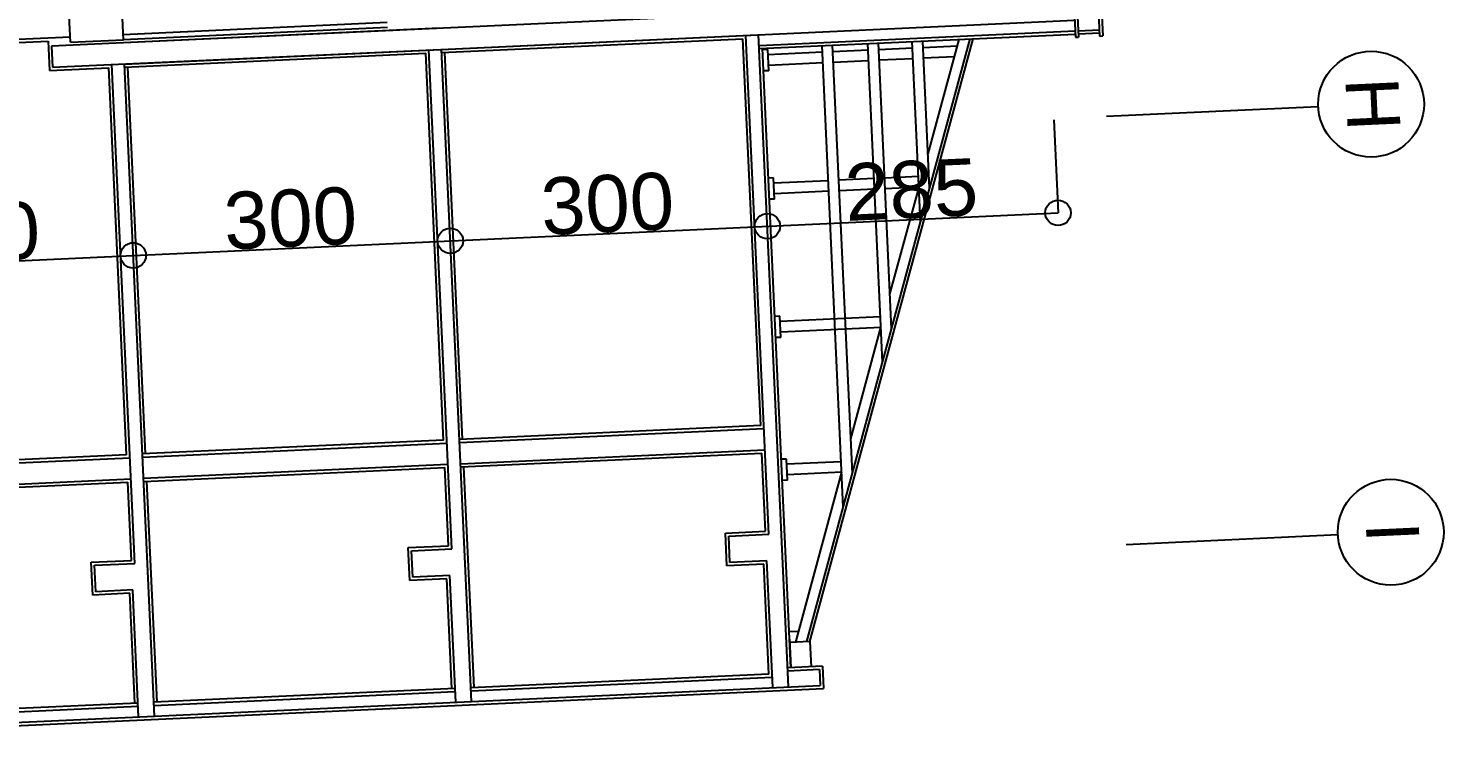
# Model space of a CAD drawing. Header units: centimetres. Extents: x 247352 to 270197, y -444050 to -441150.
# Drawn here: x 248588 to 248855.6, y -443670.5 to -443536.9 of the extents above; entities that cross this region are included whole.
import ezdxf

# ---------------------------------------------------------------- set-up
doc = ezdxf.new("R2010")
doc.units = ezdxf.units.CM
doc.layers.add('ROTAS-MIMARI-VAZIYET', color=8, linetype='Continuous')
doc.styles.add('ROTAS', font='arial.ttf')

msp = doc.modelspace()

# ---------------------------------------------------------------- linework, layer by layer
at = {"layer": 'ROTAS-MIMARI-VAZIYET', "ltscale": 0.03}
for p, q in [((248606, -443539.08), (248604.25, -443501.12)), ((248785.49, -443528.23), (248785.97, -443538.62)), ((248786.09, -443528.2), (248786.57, -443538.59)), ((248790.08, -443528.01), (248790.56, -443538.4)), ((248790.68, -443527.99), (248791.16, -443538.38)), ((248596.01, -443539.54), (248595.78, -443534.55)), ((248725.7, -443534.18), (248606.03, -443539.68)), ((248665.76, -443536.93), (248592.42, -443540.31)), ((248605.95, -443538.08), (248655.9, -443535.79)), ((248655.95, -443536.79), (248606, -443539.08)), ((248666.15, -443540.92), (248785.82, -443535.42)), ((248726.17, -443540.16), (248785.91, -443537.42)), ((248786.51, -443537.39), (248790.51, -443537.2)), ((248546.02, -443540.84), (248595.96, -443538.54)), ((248546.04, -443541.44), (248591.77, -443539.34)), ((248591.77, -443539.34), (248592.03, -443544.93)), ((248596.01, -443539.54), (248606, -443539.08)), ((248606.21, -443543.68), (248725.88, -443538.17)), ((248666.17, -443541.52), (248723.11, -443538.9)), ((248726.48, -443612.03), (248723.11, -443538.9)), ((248728.02, -443632.58), (248723.69, -443538.28)), ((248731.75, -443661.43), (248726.08, -443538.17)), ((248726.2, -443540.76), (248785.94, -443538.02)), ((248735.19, -443652.87), (248766.07, -443538.93)), ((248735.79, -443652.84), (248766.67, -443538.9)), ((248742.09, -443627.41), (248738.08, -443540.22)), ((248743.81, -443621.09), (248740.08, -443540.12)), ((248749.51, -443600.03), (248746.74, -443539.82)), ((248751.23, -443593.72), (248748.74, -443539.73)), ((248756.71, -443573.49), (248755.14, -443539.43)), ((248758.42, -443567.18), (248757.14, -443539.34)), ((248763.63, -443540.3), (248757.2, -443540.59)), ((248758.12, -443560.64), (248763.98, -443539.03)), ((248785.97, -443538.62), (248786.57, -443538.59)), ((248786.54, -443537.99), (248790.53, -443537.8)), ((248790.56, -443538.4), (248791.16, -443538.38)), ((248592.42, -443540.31), (248592.6, -443544.3)), ((248592.6, -443544.3), (248665.95, -443540.93)), ((248606.24, -443544.28), (248663.18, -443541.66)), ((248666.54, -443614.78), (248663.18, -443541.66)), ((248668.08, -443635.33), (248663.75, -443541.03)), ((248671.81, -443664.19), (248666.15, -443540.92)), ((248670.14, -443614.62), (248666.77, -443541.49)), ((248732.18, -443657.81), (248726.8, -443540.73)), ((248727.81, -443540.94), (248726.81, -443540.99)), ((248728, -443544.94), (248727.81, -443540.94)), ((248738.14, -443541.47), (248727.86, -443541.94)), ((248746.8, -443541.07), (248740.14, -443541.38)), ((248755.2, -443540.68), (248748.8, -443540.98)), ((248755.29, -443542.68), (248748.89, -443542.98)), ((248763.08, -443542.32), (248757.29, -443542.59)), ((248592.03, -443544.93), (248603.24, -443544.41)), ((248606.6, -443617.54), (248603.24, -443544.41)), ((248608.15, -443638.09), (248603.81, -443543.79)), ((248611.88, -443666.95), (248606.21, -443543.68)), ((248610.2, -443617.37), (248606.84, -443544.25)), ((248728, -443544.94), (248727, -443544.98)), ((248738.23, -443543.47), (248727.95, -443543.94)), ((248746.89, -443543.07), (248740.23, -443543.37)), ((248781.88, -443554.26), (248782.69, -443571.82)), ((248728.93, -443565.22), (248727.93, -443565.26)), ((248729.11, -443569.21), (248728.93, -443565.22)), ((248739.26, -443565.74), (248728.97, -443566.22)), ((248747.92, -443565.35), (248741.26, -443565.65)), ((248756.31, -443564.96), (248749.92, -443565.25)), ((248756.41, -443566.96), (248750.01, -443567.25)), ((248750.92, -443587.18), (248756.41, -443566.96)), ((248729.11, -443569.21), (248728.11, -443569.26)), ((248739.35, -443567.74), (248729.07, -443568.21)), ((248748.01, -443567.34), (248741.35, -443567.65)), ((248472.02, -443586.1), (248782.69, -443571.82)), ((248730.13, -443591.37), (248729.13, -443591.42)), ((248730.31, -443595.37), (248730.13, -443591.37)), ((248749.12, -443591.5), (248730.18, -443592.37)), ((248749.21, -443593.5), (248730.27, -443594.37)), ((248743.51, -443614.56), (248749.21, -443593.5)), ((248730.31, -443595.37), (248729.32, -443595.41)), ((248726.48, -443612.03), (248669.54, -443614.64)), ((248666.54, -443614.78), (248609.6, -443617.4)), ((248669.56, -443615.24), (248727.1, -443612.6)), ((248606.6, -443617.54), (248549.66, -443620.16)), ((248609.63, -443618), (248667.17, -443615.35)), ((248669.75, -443619.24), (248727.29, -443616.59)), ((248669.77, -443619.84), (248726.71, -443617.22)), ((248727.39, -443632), (248726.71, -443617.22)), ((248549.69, -443620.75), (248607.23, -443618.11)), ((248609.81, -443621.99), (248667.35, -443619.35)), ((248609.84, -443622.59), (248666.78, -443619.98)), ((248667.46, -443634.76), (248666.78, -443619.98)), ((248672.29, -443661.57), (248670.37, -443619.81)), ((248731.37, -443618.35), (248730.37, -443618.4)), ((248731.56, -443622.35), (248731.37, -443618.35)), ((248741.7, -443618.88), (248731.42, -443619.35)), ((248549.87, -443624.75), (248607.41, -443622.1)), ((248549.9, -443625.35), (248606.84, -443622.73)), ((248607.52, -443637.52), (248606.84, -443622.73)), ((248612.36, -443664.32), (248610.44, -443622.57)), ((248731.56, -443622.35), (248730.56, -443622.39)), ((248741.79, -443620.87), (248731.51, -443621.35)), ((248733.1, -443652.96), (248741.79, -443620.87)), ((248719.8, -443632.35), (248727.39, -443632)), ((248720.09, -443638.55), (248719.8, -443632.35)), ((248720.43, -443632.92), (248728.02, -443632.58)), ((248720.66, -443637.92), (248720.43, -443632.92)), ((248659.87, -443635.11), (248667.46, -443634.76)), ((248660.15, -443641.3), (248659.87, -443635.11)), ((248660.49, -443635.68), (248668.08, -443635.33)), ((248660.72, -443640.68), (248660.49, -443635.68)), ((248599.93, -443637.87), (248607.52, -443637.52)), ((248600.21, -443644.06), (248599.93, -443637.87)), ((248600.56, -443638.44), (248608.15, -443638.09)), ((248600.79, -443643.43), (248600.56, -443638.44)), ((248727.08, -443638.23), (248720.09, -443638.55)), ((248727.65, -443637.6), (248720.66, -443637.92)), ((248728.04, -443659), (248727.08, -443638.23)), ((248728.75, -443661.57), (248727.65, -443637.6)), ((248667.14, -443640.98), (248660.15, -443641.3)), ((248667.71, -443640.35), (248660.72, -443640.68)), ((248668.1, -443661.76), (248667.14, -443640.98)), ((248668.82, -443664.33), (248667.71, -443640.35)), ((248607.21, -443643.74), (248600.21, -443644.06)), ((248607.78, -443643.11), (248600.79, -443643.43)), ((248608.16, -443664.52), (248607.21, -443643.74)), ((248608.88, -443667.08), (248607.78, -443643.11)), ((248733.65, -443650.94), (248731.87, -443651.02)), ((248731.94, -443652.42), (248732.18, -443657.81)), ((248735.79, -443652.84), (248731.96, -443653.02)), ((248735.79, -443652.84), (248736.01, -443657.64)), ((248738.18, -443657.54), (248731.59, -443657.84)), ((248738.18, -443657.54), (248738.37, -443661.73)), ((248728.04, -443659), (248671.69, -443661.59)), ((248671.72, -443662.19), (248728.66, -443659.57)), ((248737.61, -443658.16), (248731.61, -443658.44)), ((248737.61, -443658.16), (248737.74, -443661.16)), ((248668.7, -443661.73), (248611.76, -443664.35)), ((248611.79, -443664.95), (248668.73, -443662.33)), ((248608.76, -443664.49), (248551.82, -443667.11)), ((248551.85, -443667.71), (248608.79, -443665.09))]:
    msp.add_line(p, q, dxfattribs=at)
for points in [[(248791.86, -443553.57), (248831.89, -443551.73)], [(248795.58, -443634.49), (248835.61, -443632.65)], [(248547.27, -443646.52), (248548.37, -443670.47), (248738.37, -443661.73)], [(248671.81, -443664.19), (248737.74, -443661.16)], [(248611.88, -443666.95), (248671.81, -443664.19)], [(248551.94, -443669.7), (248611.88, -443666.95)]]:
    msp.add_lwpolyline(points, dxfattribs=at)
for centre, radius in [((248841.88, -443551.27), 10), ((248782.69, -443571.82), 2.4), ((248727.75, -443574.34), 2.4), ((248667.81, -443577.1), 2.4), ((248607.87, -443579.86), 2.4), ((248845.6, -443632.19), 10)]:
    msp.add_circle(centre, radius, dxfattribs=at)

# ---------------------------------------------------------------- texts
at = {"layer": 'ROTAS-MIMARI-VAZIYET', "ltscale": 0.03, "style": 'ROTAS'}
for s, p in [('H', (248837, -443546.45)), ('I', (248840.86, -443630.46))]:
    msp.add_text(s, height=10, rotation=-87.3673, dxfattribs=at).set_placement(p)
at = {"layer": 'ROTAS-MIMARI-VAZIYET', "ltscale": 0.03, "char_height": 10.8, "attachment_point": 5, "rotation": 2.6327, "style": 'ROTAS'}
for s, insert in [('\\A1;285', (248754.96, -443567.47)), ('\\A1;300', (248697.52, -443570.13)), ('\\A1;300', (248637.58, -443572.88)), ('\\A1;300', (248577.65, -443575.64))]:
    msp.add_mtext(s, dxfattribs=dict(at, insert=insert))

doc.saveas('drawing.dxf')
